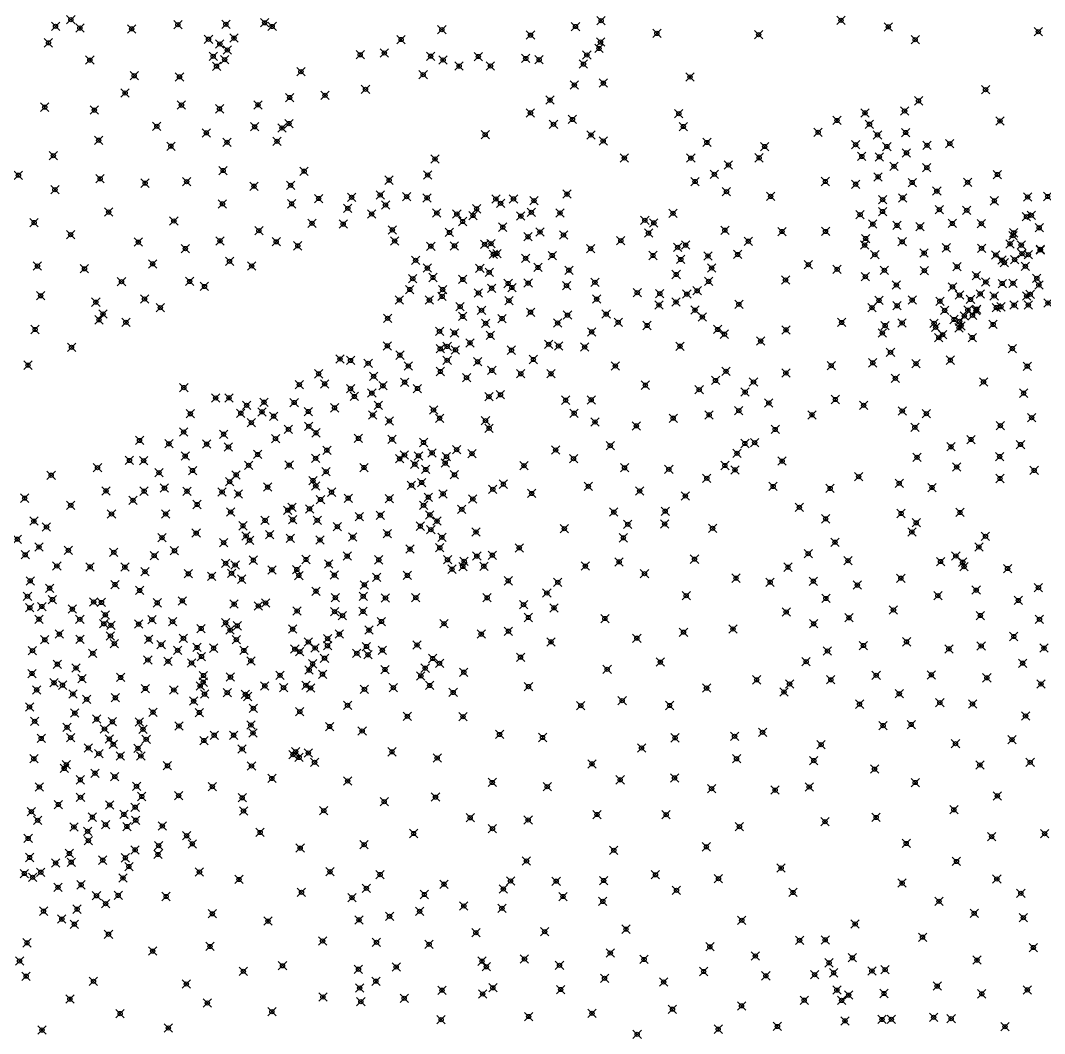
# Model space of a CAD drawing. Header units: millimetres. Extents: x 476859 to 479474, y 2367368 to 2370543.
# Drawn here: x 478236.4 to 478726.1, y 2369322.9 to 2369807.4 of the extents above; entities that cross this region are included whole.
import ezdxf

# ---------------------------------------------------------------- set-up
doc = ezdxf.new("R2010")
doc.units = ezdxf.units.MM
doc.header["$PDMODE"] = 35
doc.header["$PDSIZE"] = 2

msp = doc.modelspace()

# ---------------------------------------------------------------- linework, layer by layer
for p in [(478260.502, 2369807.725, 14.05), (478311.697, 2369805.344, 13.88), (478334.644, 2369805.544, 13.876), (478353.175, 2369806.246, 13.73), (478514.086, 2369807.266, 16.639), (478628.769, 2369807.406, 15.16), (478253.187, 2369804.542, 14.01), (478264.819, 2369803.717, 13.962), (478289.597, 2369803.33, 13.944), (478356.782, 2369804.49, 14.842), (478437.903, 2369802.927, 14.213), (478480.314, 2369800.341, 15.089), (478501.82, 2369804.447, 16.254), (478540.749, 2369801.166, 15.972), (478589.386, 2369800.576, 15.03), (478651.381, 2369804.303, 16.59), (478723.109, 2369802.013, -0.163), (478249.82, 2369796.664, 13.658), (478326.33, 2369798.374, 13.185), (478331.735, 2369796.1, 13.153), (478338.521, 2369798.918, 13.28), (478418.445, 2369798.223, 13.565), (478513.791, 2369797.022, 16.458), (478664.252, 2369798.168, 16.56), (478335.343, 2369793.247, 13.205), (478398.871, 2369790.95, 13.525), (478410.403, 2369791.798, 13.62), (478507.247, 2369790.841, 16.181), (478513.056, 2369793.989, 16.496), (478269.599, 2369788.387, 13.95), (478328.594, 2369790.191, 13.365), (478334.094, 2369788.625, 13.279), (478432.593, 2369790.259, 15.732), (478438.524, 2369788.462, 16.086), (478455.388, 2369790.12, 13.69), (478478.039, 2369789.194, 14.98), (478484.432, 2369788.578, 15.22), (478505.64, 2369786.491, 16.329), (478290.822, 2369780.928, 13.867), (478330.175, 2369785.476, 13.326), (478370.527, 2369782.869, 13.487), (478428.986, 2369781.471, 14.23), (478446.167, 2369785.54, 14.52), (478461.151, 2369785.601, 14.72), (478312.467, 2369780.388, 13.02), (478501.267, 2369776.465, 16.643), (478515.145, 2369777.41, 16.21), (478556.565, 2369780.323, 16.177), (478286.474, 2369772.7, 13.119), (478382.046, 2369771.565, 14.02), (478401.405, 2369774.43, 14.11), (478697.915, 2369774.284, 17.22), (478313.389, 2369766.898, 13.164), (478350.003, 2369767.002, 13.144), (478365.138, 2369770.491, 13.217), (478489.614, 2369769.263, 15.659), (478665.852, 2369768.931, 17.11), (478248.037, 2369765.906, 13.22), (478271.711, 2369764.498, 13.545), (478331.625, 2369765.103, 13.322), (478480.262, 2369763.162, 15.967), (478551.209, 2369762.785, 16.026), (478640.282, 2369763.167, 16.67), (478659.186, 2369764.056, 16.943), (478301.611, 2369756.717, 13.431), (478348.438, 2369756.514, 13.341), (478364.811, 2369758.049, 13.345), (478491.312, 2369757.702, 16.304), (478500.348, 2369760.017, 16.222), (478553.418, 2369756.627, 15.435), (478626.873, 2369759.547, 16.654), (478642.364, 2369757.757, 16.689), (478704.819, 2369759.309, 17.888), (478325.277, 2369753.595, 13.294), (478361.516, 2369755.926, 13.365), (478458.66, 2369752.74, 15.67), (478509.267, 2369752.568, 16.01), (478617.845, 2369753.875, 16.615), (478646.226, 2369752.624, 17.009), (478659.691, 2369753.75, 17.531), (478273.824, 2369750.08, 13.303), (478308.344, 2369747.234, 13.302), (478335.18, 2369749.055, 13.457), (478359.119, 2369749.588, 13.519), (478515.077, 2369749.72, 16.115), (478564.646, 2369749.021, 15.87), (478592.255, 2369747.062, 16.98), (478635.763, 2369747.937, 16.78), (478650.688, 2369747.079, 17.624), (478669.877, 2369747.678, 18.13), (478680.787, 2369748.475, 17.835), (478252.113, 2369742.685, 13.223), (478525.208, 2369741.588, 16.167), (478589.629, 2369741.667, 16.267), (478638.711, 2369742.327, 17.565), (478647.134, 2369742.133, 16.951), (478660.075, 2369744.051, 18.051), (478434.609, 2369741.136, 15.22), (478556.973, 2369741.526, 15.277), (478574.96, 2369738.257, 16.134), (478654.115, 2369737.609, 18.534), (478669.791, 2369736.996, 18.25), (478235.444, 2369733.355, 13.146), (478333.322, 2369735.593, 13.362), (478372.056, 2369735.262, 13.6), (478431.168, 2369733.446, 15.875), (478568.183, 2369733.753, 15.679), (478646.525, 2369732.575, 18.496), (478703.575, 2369733.668, 18.24), (478274.51, 2369731.661, 13.363), (478296.034, 2369729.561, 13.351), (478315.887, 2369730.299, 13.46), (478348.125, 2369728.103, 13.549), (478365.637, 2369728.542, 13.74), (478412.706, 2369730.995, 15.25), (478559.004, 2369730.317, 15.359), (478621.259, 2369730.349, 15.957), (478635.806, 2369729.038, 17.705), (478662.826, 2369729.859, 18.3), (478689.323, 2369729.987, 18.286), (478252.901, 2369726.465, 13.39), (478378.981, 2369722.213, 14.259), (478394.761, 2369722.801, 15.26), (478408.451, 2369723.879, 15.399), (478421.059, 2369723.13, 15.875), (478430.852, 2369722.525, 15.791), (478472.175, 2369722.024, 16.008), (478497.791, 2369724.307, 15.883), (478573.997, 2369725.458, 15.72), (478595.127, 2369723.22, 15.992), (478658.27, 2369722.531, 18.17), (478674.61, 2369725.743, 18.39), (478718.012, 2369722.956, 18.64), (478727.611, 2369723.18, 18.831), (478333.011, 2369719.653, 13.607), (478366.091, 2369719.671, 14.124), (478392.928, 2369717.553, 15.148), (478411.004, 2369719.084, 15.594), (478454.563, 2369717.276, 15.701), (478463.762, 2369721.969, 15.883), (478466.001, 2369719.922, 16.057), (478481.96, 2369721.178, 15.946), (478648.696, 2369721.659, 17.939), (478702.071, 2369721.109, 18.532), (478278.566, 2369715.728, 13.52), (478404.364, 2369714.788, 15.818), (478435.489, 2369715.275, 15.783), (478445.081, 2369714.769, 15.649), (478452.831, 2369714.07, 15.674), (478475.675, 2369713.796, 15.981), (478480.692, 2369715.62, 16.019), (478494.394, 2369715.29, 16.065), (478548.435, 2369715.098, 16.701), (478637.906, 2369714.458, 17.983), (478648.645, 2369715.995, 18.392), (478675.767, 2369716.87, 18.51), (478688.909, 2369716.577, 18.48), (478717.459, 2369713.548, 18.744), (478719.775, 2369714.192, 18.918), (478242.95, 2369710.701, 13.284), (478309.765, 2369711.477, 13.63), (478375.86, 2369710.354, 14.907), (478390.742, 2369709.966, 16.391), (478447.841, 2369711.227, 15.777), (478467.052, 2369708.512, 15.787), (478534.971, 2369711.757, 16.793), (478539.25, 2369710.554, 16.779), (478643.978, 2369709.963, 18.605), (478655.565, 2369709.353, 18.534), (478666.523, 2369708.714, 18.796), (478682.02, 2369710.275, 18.654), (478695.886, 2369710.182, 18.76), (478723.562, 2369708.215, 19.029), (478260.408, 2369704.899, 13.258), (478350.417, 2369706.812, 14.121), (478414.226, 2369707.198, 15.99), (478441.56, 2369705.987, 16.263), (478479.111, 2369703.932, 15.771), (478484.88, 2369706.199, 15.94), (478496.12, 2369704.8, 15.854), (478536.749, 2369705.668, 16.795), (478573.259, 2369707.042, 15.3), (478600.594, 2369706.405, 15.743), (478621.381, 2369706.453, 15.71), (478640.576, 2369703.08, 18.295), (478711.091, 2369704.416, 18.998), (478711.368, 2369705.801, 19.01), (478292.784, 2369701.354, 13.338), (478315.287, 2369698.267, 13.621), (478331.841, 2369701.941, 13.78), (478358.704, 2369701.509, 15.458), (478369.023, 2369699.586, 16.891), (478415.364, 2369701.882, 16.013), (478432.653, 2369699.41, 17.219), (478443.95, 2369699.571, 16.263), (478458.419, 2369700.291, 15.895), (478461.43, 2369700.654, 15.902), (478509.097, 2369698.236, 16.772), (478523.473, 2369702.056, 16.687), (478550.685, 2369698.856, 15.727), (478554.489, 2369699.94, 15.732), (478584.494, 2369701.774, 15.681), (478640.061, 2369699.944, 15.81), (478658.022, 2369701.53, 15.908), (478679.198, 2369698.625, 18.971), (478695.977, 2369698.425, 19.18), (478709.609, 2369700.512, 19.103), (478714.973, 2369699.946, 19.132), (478724.056, 2369697.564, 19.077), (478724.081, 2369697.928, 19.047), (478425.388, 2369692.626, 16.389), (478462.563, 2369695.587, 15.929), (478464.253, 2369695.912, 15.901), (478477.988, 2369693.628, 15.936), (478490.704, 2369694.942, 15.857), (478538.865, 2369694.962, 15.758), (478552.15, 2369693.066, 16.028), (478565.216, 2369694.711, 15.179), (478579.369, 2369695.47, 15.413), (478644.961, 2369695.35, 15.903), (478668.521, 2369696.091, 18.973), (478702.795, 2369695.22, 19.253), (478705.783, 2369692.746, 19.22), (478711.797, 2369692.959, 19.227), (478715.338, 2369695.821, 19.15), (478718.358, 2369695.388, 19.097), (478244.541, 2369689.9, 13.569), (478267.019, 2369688.612, 13.89), (478299.66, 2369690.957, 13.517), (478336.399, 2369692.188, 15.367), (478347.004, 2369689.935, 16.926), (478430.997, 2369688.942, 16.345), (478456.072, 2369688.832, 15.904), (478483.884, 2369689.254, 15.844), (478498.654, 2369687.938, 15.826), (478566.96, 2369688.968, 15.148), (478613.177, 2369690.585, 15.698), (478626.924, 2369688.376, 15.66), (478649.501, 2369687.876, 19.053), (478668.656, 2369687.742, 19.1), (478684.306, 2369689.628, 19.12), (478706.883, 2369691.524, 19.247), (478716.936, 2369689.76, 19.201), (478424, 2369683.919, 15.649), (478433.652, 2369684.436, 15.741), (478447.927, 2369683.516, 15.723), (478460.577, 2369686.884, 15.924), (478549.958, 2369685.875, 15.57), (478602.264, 2369683.278, 15.631), (478640.391, 2369684.831, 15.853), (478693.477, 2369685.316, 19.378), (478722.386, 2369684.068, 19.25), (478284.742, 2369682.446, 14.109), (478317.356, 2369682.563, 15.457), (478324.412, 2369680.148, 15.35), (478422.585, 2369678.696, 15.665), (478438.275, 2369678.664, 15.737), (478461.704, 2369679.304, 15.787), (478469.626, 2369681.571, 15.77), (478471.409, 2369679.631, 15.786), (478479.184, 2369681.751, 15.711), (478497.547, 2369680.511, 15.765), (478511.111, 2369682.151, 16.043), (478560.007, 2369678.085, 15.564), (478565.482, 2369682.568, 15.317), (478655.207, 2369680.839, 19.079), (478682.09, 2369679.941, 19.18), (478698.012, 2369682.307, 19.467), (478705.862, 2369681.551, 19.36), (478711.048, 2369681.632, 19.313), (478723.39, 2369680.889, 19.074), (478246.081, 2369675.699, 13.935), (478295.761, 2369674.17, 15.095), (478417.6, 2369673.659, 15.603), (478431.967, 2369673.643, 15.677), (478438.04, 2369675.393, 15.699), (478455.431, 2369677.038, 15.764), (478469.991, 2369673.377, 15.676), (478511.942, 2369674.11, 15.443), (478531.354, 2369677.195, 15.556), (478542.127, 2369676.706, 15.48), (478555.067, 2369676.493, 15.584), (478646.927, 2369673.484, 19.152), (478662.818, 2369673.623, 18.977), (478676.072, 2369673.085, 19.247), (478685.444, 2369676.034, 19.432), (478690.699, 2369673.932, 19.358), (478695.332, 2369676.594, 19.289), (478702.017, 2369675.571, 19.373), (478717.583, 2369675.617, 19.112), (478719.229, 2369676.37, 18.97), (478272.468, 2369672.643, 14.153), (478303.292, 2369669.989, 15.155), (478446.664, 2369670.501, 15.751), (478456.874, 2369668.766, 15.677), (478541.734, 2369671.264, 15.313), (478549.89, 2369672.704, 15.344), (478558.937, 2369668.852, 15.379), (478579.951, 2369671.607, 15.01), (478643.636, 2369670.006, 15.71), (478655.605, 2369670.93, 19.19), (478678.379, 2369668.702, 19.243), (478689.456, 2369668.856, 19.343), (478693.364, 2369668.543, 19.314), (478693.623, 2369669.262, 19.363), (478703.069, 2369670.073, 19.39), (478705.314, 2369670.417, 19.423), (478711.558, 2369671.247, 19.281), (478718.358, 2369671.276, 19.218), (478727.776, 2369672.235, 18.779), (478273.957, 2369664.201, 15.12), (478275.857, 2369666.994, 14.475), (478411.992, 2369664.943, 15.547), (478447.845, 2369665.801, 15.787), (478466.722, 2369664.794, 15.497), (478480.333, 2369667.854, 15.49), (478497.993, 2369666.465, 15.378), (478516.49, 2369666.943, 15.512), (478562.468, 2369665.544, 15.367), (478682.842, 2369664.353, 18.534), (478685.483, 2369663.449, 19.412), (478687.767, 2369666.046, 19.403), (478691.691, 2369666.315, 19.273), (478243.42, 2369659.57, 14.43), (478286.85, 2369662.988, 14.902), (478436.817, 2369658.714, 15.666), (478458.864, 2369662.514, 15.492), (478493.274, 2369662.683, 15.293), (478509.574, 2369658.418, 15.212), (478522.242, 2369662.971, 15.446), (478536.079, 2369661.489, 15.21), (478569.772, 2369659.597, 15.446), (478602.51, 2369659.386, 15.454), (478629.086, 2369662.955, 15.63), (478649.878, 2369661.45, 18.135), (478658.014, 2369662.671, 18.247), (478673.292, 2369662.524, 18.968), (478674.018, 2369660.622, 19.352), (478685.215, 2369660.366, 18.44), (478686.114, 2369661.294, 19.432), (478701.528, 2369661.999, 14.58), (478443.963, 2369657.951, 15.552), (478461.14, 2369656.743, 15.467), (478573.046, 2369657.336, 14.998), (478590.355, 2369654.035, 15.33), (478648.518, 2369657.907, 15.6), (478675.536, 2369655.638, 19.072), (478677.383, 2369657.08, 17.625), (478691.509, 2369655.716, 19.321), (478260.836, 2369651.018, 15.106), (478411.854, 2369651.748, 15.473), (478437.133, 2369650.36, 15.482), (478440.46, 2369651.487, 15.454), (478444.43, 2369649.817, 15.379), (478451.352, 2369653.182, 15.472), (478471.199, 2369649.693, 15.432), (478488.997, 2369652.487, 15.121), (478493.734, 2369651.716, 15.281), (478506.208, 2369651.183, 15.129), (478551.817, 2369651.592, 15.19), (478652.445, 2369648.683, 15.49), (478710.719, 2369650.445, 14.5), (478389.195, 2369645.454, 15.594), (478394.258, 2369644.77, 15.57), (478417.851, 2369647.296, 15.351), (478440.459, 2369644.798, 15.408), (478455.022, 2369644.155, 15.429), (478481.658, 2369645.235, 15.087), (478643.968, 2369643.638, 15.45), (478681.041, 2369644.905, 15.01), (478240.008, 2369642.523, 15.503), (478402.681, 2369643.401, 15.335), (478421.861, 2369642.099, 15.418), (478437.2, 2369639.484, 15.348), (478461.821, 2369640.01, 15.247), (478520.882, 2369642.108, 15.11), (478573.755, 2369639.562, 15.131), (478602.435, 2369638.756, 15.319), (478624.087, 2369642.269, 15.433), (478664.62, 2369643.223, 15.437), (478717.837, 2369642.018, 14.56), (478379.036, 2369638.379, 15.218), (478405.332, 2369637.15, 15.271), (478420.163, 2369634.357, 15.293), (478449.712, 2369636.565, 15.345), (478475.664, 2369638.414, 15.069), (478490.122, 2369638.417, 15.12), (478568.795, 2369635.208, 14.937), (478586.94, 2369634.464, 14.67), (478654.781, 2369636.231, 15.4), (478696.927, 2369634.506, 14.53), (478314.538, 2369631.794, 15.035), (478369.762, 2369633.218, 15.185), (478381.903, 2369633.56, 15.312), (478394.258, 2369631.238, 15.286), (478404.435, 2369629.14, 15.249), (478409.738, 2369632.664, 15.184), (478426.254, 2369631.34, 15.339), (478535.204, 2369632.961, 15.01), (478560.952, 2369630.8, 15.142), (478582.944, 2369629.629, 14.696), (478716.145, 2369629.134, 14.55), (478329.795, 2369626.849, 15.047), (478336.14, 2369626.864, 15.089), (478352.86, 2369624.791, 15.219), (478367.301, 2369624.637, 15.117), (478396.103, 2369627.553, 15.244), (478460.419, 2369627.481, 14.886), (478465.949, 2369628.353, 14.98), (478497.103, 2369625.779, 14.96), (478509.328, 2369625.926, 14.984), (478594.255, 2369624.432, 14.96), (478626.1, 2369626.092, 15.24), (478317.661, 2369619.269, 14.9), (478341.787, 2369619.553, 15.052), (478344.58, 2369623.312, 15.066), (478351.892, 2369620.188, 14.871), (478374.072, 2369620.326, 15.038), (478386.607, 2369622.115, 15.236), (478407.565, 2369623.269, 15.148), (478433.945, 2369621.082, 15.429), (478501.172, 2369619.522, 15.052), (478579.902, 2369620.793, 14.7), (478639.589, 2369623.343, 15.26), (478658.069, 2369620.614, 15.36), (478669.551, 2369619.292, 15.074), (478346.788, 2369615.042, 15.028), (478357.474, 2369618.117, 15.03), (478404.831, 2369618.7, 15.117), (478412.835, 2369615.824, 15.095), (478436.85, 2369617.164, 15.056), (478458.785, 2369615.946, 15.18), (478511.138, 2369615.357, 15.072), (478548.546, 2369617.141, 14.99), (478565.711, 2369618.749, 15.027), (478614.938, 2369618.759, 15.21), (478719.923, 2369617.435, 14.57), (478314.47, 2369610.556, 15.127), (478333.576, 2369609.513, 15.181), (478364.556, 2369611.812, 15.144), (478374.299, 2369613.262, 15.076), (478377.707, 2369610.153, 14.976), (478460.51, 2369612.352, 14.928), (478530.912, 2369613.476, 14.981), (478597.308, 2369611.781, 15.033), (478664.094, 2369612.786, 15.33), (478704.973, 2369613.585, 14.56), (478293.367, 2369606.517, 14.873), (478307.408, 2369604.908, 15.053), (478325.493, 2369604.757, 15.116), (478358.387, 2369607.401, 15.092), (478398.03, 2369607.488, 14.909), (478414.028, 2369607.038, 14.91), (478429.177, 2369605.537, 14.782), (478582.805, 2369605.064, 14.596), (478587.499, 2369605.481, 14.719), (478690.932, 2369606.946, 14.5), (478714.613, 2369604.548, 14.52), (478335.86, 2369603.378, 15.057), (478349.847, 2369599.806, 16.199), (478382.948, 2369601.853, 15.041), (478420.02, 2369599.564, 14.855), (478433.256, 2369600.571, 14.846), (478445.007, 2369602.08, 14.814), (478452.337, 2369600.201, 14.849), (478492.344, 2369601.981, 15.065), (478518.445, 2369604.018, 14.971), (478579.071, 2369600.351, 14.526), (478681.35, 2369603.476, 15.066), (478288.536, 2369596.958, 14.98), (478295.369, 2369596.86, 14.791), (478315.211, 2369599.031, 15.188), (478364.915, 2369594.726, 15.038), (478377.593, 2369597.975, 14.954), (478417.775, 2369597.745, 14.875), (478424.973, 2369595.138, 14.668), (478426.751, 2369599.141, 14.596), (478439.538, 2369595.663, 14.678), (478440.116, 2369598.734, 14.788), (478500.902, 2369597.802, 15.086), (478600.631, 2369596.617, 14.61), (478665.114, 2369598.437, 15.2), (478704.679, 2369598.796, 14.51), (478251.105, 2369589.872, 15.148), (478273.262, 2369593.529, 15.08), (478302.642, 2369591.079, 14.902), (478318.709, 2369592.135, 15.064), (478339.552, 2369590.056, 16.561), (478345.515, 2369594.595, 16.199), (478382.591, 2369591.57, 15.036), (478400.721, 2369593.569, 14.903), (478430.216, 2369592.658, 14.683), (478443.944, 2369590.091, 14.629), (478477.205, 2369594.468, 14.87), (478525.278, 2369593.433, 14.872), (478546.453, 2369592.716, 14.766), (478573.263, 2369594.543, 14.609), (478578.081, 2369592.429, 14.504), (478684.08, 2369593.793, 14.47), (478721.151, 2369592.189, 14.55), (478336.466, 2369586.809, 15.959), (478376.28, 2369587.326, 15.048), (478423.385, 2369585.044, 14.722), (478428.277, 2369586.396, 14.646), (478467.307, 2369585.612, 14.833), (478564.608, 2369588.366, 14.607), (478637.23, 2369589.205, 29.832), (478656.603, 2369586.012, 15.26), (478704.774, 2369588.327, 14.54), (478277.343, 2369582.38, 14.93), (478295.548, 2369582.255, 14.878), (478305.259, 2369583.731, 14.779), (478316.057, 2369582.221, 14.917), (478332.829, 2369581.876, 15.25), (478340.597, 2369580.924, 15.25), (478354.626, 2369584.206, 15.073), (478377.623, 2369584.718, 15.036), (478385.165, 2369581.783, 14.986), (478438.506, 2369580.974, 14.535), (478462.262, 2369583.143, 14.748), (478480.888, 2369581.163, 14.879), (478507.968, 2369584.596, 14.781), (478532.503, 2369582.323, 14.88), (478596.314, 2369584.514, 14.498), (478623.565, 2369583.568, 14.88), (478672.311, 2369584.002, 15.4), (478238.463, 2369578.917, 15.27), (478260.471, 2369575.453, 14.991), (478290.252, 2369577.893, 15.475), (478320.904, 2369575.88, 14.893), (478379.896, 2369578.255, 15.012), (478393.153, 2369578.896, 14.913), (478412.848, 2369578.71, 14.682), (478429.184, 2369575.509, 14.666), (478431.464, 2369579.362, 14.602), (478452.7, 2369578.54, 14.892), (478554.324, 2369579.922, 14.606), (478279.954, 2369571.331, 14.798), (478305.854, 2369571.341, 14.907), (478336.959, 2369572.315, 15.072), (478364.245, 2369573.151, 15.107), (478366.257, 2369574.577, 15.081), (478374.656, 2369573.781, 15.067), (478408.52, 2369570.745, 14.756), (478432.152, 2369570.906, 14.807), (478447.433, 2369573.57, 14.716), (478520.134, 2369572.241, 14.844), (478544.708, 2369572.662, 14.78), (478608.888, 2369574.545, 14.442), (478657.519, 2369571.577, 17.508), (478685.668, 2369572.069, 14.52), (478242.83, 2369567.924, 15.11), (478342.866, 2369565.689, 15.062), (478353.388, 2369568.276, 15.074), (478366.556, 2369568.591, 15.007), (478378.333, 2369568.325, 15.046), (478387.966, 2369565.314, 14.944), (478398.496, 2369570.058, 14.859), (478427.62, 2369565.525, 14.468), (478435.62, 2369567.96, 14.537), (478526.815, 2369566.38, 14.813), (478544.483, 2369566.561, 14.598), (478621.464, 2369569.026, 14.76), (478664.736, 2369567.131, 17.367), (478248.864, 2369565.124, 15.03), (478320.443, 2369562.189, 14.783), (478344.308, 2369560.805, 14.882), (478355.604, 2369561.478, 14.888), (478411.889, 2369561.891, 14.71), (478432.644, 2369563.878, 14.53), (478454.275, 2369562.701, 14.731), (478496.47, 2369564.336, 14.699), (478567.378, 2369564.462, 14.33), (478662.685, 2369562.751, 17.024), (478697.845, 2369560.686, 14.683), (478234.891, 2369559.296, 14.752), (478245.289, 2369555.555, 14.993), (478304.068, 2369560.051, 14.782), (478333.598, 2369557.633, 14.89), (478345.984, 2369558.786, 15.033), (478365.399, 2369559.721, 15.009), (478379.659, 2369558.92, 14.974), (478395.317, 2369560.284, 14.9), (478437.928, 2369560.165, 14.602), (478524.702, 2369559.94, 14.833), (478625.88, 2369557.862, 14.67), (478694.715, 2369555.571, 14.575), (478238.705, 2369551.838, 14.835), (478259.321, 2369553.999, 14.977), (478281.059, 2369553.046, 14.837), (478300.388, 2369551.397, 14.684), (478310.061, 2369553.766, 14.704), (478392.66, 2369551.196, 14.761), (478422.659, 2369554.556, 14.742), (478436.92, 2369555.182, 14.58), (478454.639, 2369551.189, 14.614), (478462.038, 2369551.634, 14.795), (478474.924, 2369555.155, 14.848), (478613.104, 2369552.355, 14.26), (478683.685, 2369551.229, 16.685), (478253.809, 2369546.444, 14.833), (478269.722, 2369546.056, 14.923), (478286.351, 2369545.934, 14.539), (478334.561, 2369547.767, 14.836), (478339.093, 2369546.986, 14.832), (478347.761, 2369549.264, 14.937), (478372.983, 2369549.589, 15.021), (478383.822, 2369547.387, 14.88), (478407.766, 2369549.431, 14.696), (478440.627, 2369549.469, 14.518), (478447.985, 2369546.214, 14.621), (478448.578, 2369548.698, 14.614), (478458.02, 2369546.351, 14.858), (478506.555, 2369546.421, 14.739), (478522.685, 2369548.458, 14.791), (478558.723, 2369549.745, 14.23), (478603.442, 2369545.919, 14.216), (478632.156, 2369549.014, 14.43), (478676.371, 2369548.604, 14.51), (478687.003, 2369548.308, 16.199), (478687.57, 2369546.133, 16.175), (478296.004, 2369543.752, 14.621), (478316.701, 2369542.753, 14.621), (478327.814, 2369541.602, 14.597), (478337.348, 2369542.993, 14.79), (478356.642, 2369544.632, 14.908), (478368.56, 2369544.77, 14.914), (478369.531, 2369541.924, 14.855), (478386.476, 2369542.127, 14.919), (478406.749, 2369541.087, 14.627), (478421.383, 2369541.972, 14.605), (478442.761, 2369544.961, 14.566), (478534.82, 2369542.843, 14.063), (478708.438, 2369545.245, 14.45), (478241.089, 2369539.356, 14.834), (478281.614, 2369537.59, 14.916), (478342.186, 2369540.178, 14.782), (478400.821, 2369537.449, 14.719), (478469.647, 2369539.385, 14.654), (478493.358, 2369538.671, 14.654), (478578.596, 2369540.655, 14.148), (478594.882, 2369538.73, 14.293), (478615.52, 2369539.213, 14.082), (478636.608, 2369537.349, 14.15), (478657.385, 2369540.637, 14.32), (478723.173, 2369536.08, 14.48), (478239.792, 2369531.952, 14.832), (478250.387, 2369535.845, 14.838), (478293.456, 2369534.777, 14.473), (478377.745, 2369534.425, 14.619), (478386.981, 2369531.341, 14.851), (478400.313, 2369531.971, 14.731), (478410.952, 2369531.166, 14.514), (478425.448, 2369531.311, 14.539), (478459.558, 2369531.269, 14.657), (478488.11, 2369533.598, 14.712), (478554.762, 2369532.321, 14.207), (478675.109, 2369532.27, 14.32), (478693.404, 2369534.938, 14.42), (478240.889, 2369526.489, 14.768), (478246.647, 2369527.099, 14.745), (478251.698, 2369530.417, 14.735), (478271.424, 2369529.264, 14.789), (478275.13, 2369529.048, 14.665), (478301.813, 2369528.857, 14.484), (478313.838, 2369529.801, 14.406), (478338.573, 2369528.232, 14.984), (478350.195, 2369527.365, 14.829), (478353.652, 2369528.803, 14.781), (478476.999, 2369527.954, 14.602), (478491.512, 2369526.448, 14.583), (478621.554, 2369530.948, 13.97), (478713.573, 2369529.997, 14.43), (478261.191, 2369525.864, 14.655), (478277.006, 2369523.103, 14.445), (478368.724, 2369524.952, 14.529), (478386.636, 2369524.642, 14.632), (478390.378, 2369522.69, 14.594), (478400.224, 2369524.759, 14.561), (478479.282, 2369521.84, 14.552), (478515.866, 2369521.337, 13.958), (478602.571, 2369524.451, 14.1), (478632.629, 2369521.708, 13.88), (478653.845, 2369525.442, 14.27), (478695.397, 2369522.781, 14.32), (478245.319, 2369521.037, 14.767), (478264.811, 2369520.938, 14.552), (478276.289, 2369518.854, 14.52), (478279.727, 2369518.116, 14.461), (478292.94, 2369518.689, 14.444), (478299.262, 2369520.833, 14.774), (478309.163, 2369519.843, 14.319), (478322.806, 2369516.571, 14.441), (478334.542, 2369519.341, 15.167), (478340.077, 2369517.862, 15.664), (478409.017, 2369519.906, 14.477), (478438.944, 2369518.874, 14.524), (478577.167, 2369516.33, 13.776), (478615.725, 2369518.838, 14.13), (478723.671, 2369520.978, 14.32), (478255.031, 2369513.889, 14.667), (478264.866, 2369511.454, 14.541), (478279.466, 2369513.019, 14.596), (478297.764, 2369511.476, 14.355), (478314.344, 2369511.865, 14.513), (478336.687, 2369515.823, 15.605), (478366.615, 2369516.285, 14.512), (478383.338, 2369511.726, 14.599), (478388.873, 2369513.897, 14.501), (478403.106, 2369515.804, 14.48), (478456.757, 2369513.909, 14.535), (478469.749, 2369515.303, 14.524), (478531.15, 2369511.928, 13.9), (478553.468, 2369514.81, 13.93), (478711.414, 2369512.766, 14.28), (478248.052, 2369511.178, 14.641), (478281.286, 2369509.351, 14.575), (478303.699, 2369508.821, 14.382), (478320.865, 2369507.53, 14.495), (478328.822, 2369507.186, 14.433), (478339.624, 2369511.24, 15.628), (478367.614, 2369506.715, 14.647), (478374.07, 2369510.161, 14.565), (478377.323, 2369507.235, 14.559), (478383.272, 2369508.341, 14.573), (478401.871, 2369507.964, 14.391), (478426.002, 2369508.723, 14.428), (478490.086, 2369510.187, 13.827), (478639.496, 2369508.433, 13.68), (478660.132, 2369510.207, 14.24), (478680.38, 2369506.85, 14.16), (478695.802, 2369508.231, 14.19), (478725.83, 2369507.203, 14.22), (478242.151, 2369505.997, 14.641), (478271, 2369504.725, 14.594), (478311.578, 2369506.164, 14.414), (478322.968, 2369503.182, 14.439), (478343.26, 2369506.095, 14.989), (478369.97, 2369505.52, 14.563), (478381.805, 2369502.377, 14.425), (478397.251, 2369504.728, 14.416), (478402.589, 2369504.03, 14.423), (478409.436, 2369506.194, 14.589), (478433.507, 2369502.233, 14.464), (478475.554, 2369502.845, 14.11), (478622.292, 2369505.821, 13.8), (478254.038, 2369499.503, 14.508), (478262.982, 2369497.73, 14.565), (478297.327, 2369501.556, 14.477), (478306.96, 2369500.893, 14.378), (478318.233, 2369500.065, 14.457), (478346.588, 2369501.113, 14.348), (478376.163, 2369499.691, 14.433), (478410.698, 2369496.951, 14.535), (478429.945, 2369497.61, 14.268), (478436.812, 2369499.894, 14.528), (478516.974, 2369497.088, 13.84), (478542.381, 2369500.504, 13.64), (478612.087, 2369500.738, 13.912), (478715.643, 2369499.989, 14.15), (478241.93, 2369495.049, 14.551), (478265.854, 2369492.651, 14.455), (478284.308, 2369493.174, 14.393), (478323.916, 2369494.101, 14.451), (478336.827, 2369493.331, 14.476), (478360.531, 2369494.18, 14.388), (478374.457, 2369496.689, 14.437), (478380.874, 2369494.719, 14.338), (478427.839, 2369493.915, 14.415), (478448.403, 2369495.661, 14.428), (478588.467, 2369492.034, 13.881), (478623.908, 2369492.05, 13.78), (478645.592, 2369494.158, 13.8), (478671.977, 2369494.397, 13.84), (478698.508, 2369492.988, 13.92), (478244.143, 2369487.214, 14.6), (478252.465, 2369490.619, 14.624), (478256.553, 2369489.491, 14.519), (478296.121, 2369487.868, 14.418), (478309.765, 2369487.181, 14.399), (478322.387, 2369489.085, 14.469), (478323.795, 2369490.923, 14.368), (478353.238, 2369489.131, 14.315), (478362.236, 2369488.32, 14.33), (478372.908, 2369489.44, 14.298), (478375.148, 2369488.148, 14.346), (478400.893, 2369487.47, 14.411), (478414.728, 2369488.257, 14.402), (478432.081, 2369489.338, 14.341), (478479.345, 2369488.811, 14.069), (478564.501, 2369488.093, 13.957), (478604.197, 2369490.018, 13.879), (478724.446, 2369490.068, 13.99), (478261.474, 2369485.256, 14.512), (478268.089, 2369482.722, 14.578), (478281.781, 2369483.452, 14.432), (478324.438, 2369485.21, 14.328), (478335.304, 2369485.891, 14.287), (478343.969, 2369485.111, 14.33), (478345.032, 2369484.068, 14.316), (478443.328, 2369486.009, 14.371), (478524.136, 2369482.107, 13.87), (478601.557, 2369486.221, 13.77), (478656.633, 2369485.352, 13.6), (478240.769, 2369479.065, 14.47), (478319.27, 2369481.868, 14.394), (478347.743, 2369478.395, 14.241), (478392.823, 2369479.81, 14.234), (478504.365, 2369479.706, 13.9), (478546.824, 2369479.759, 13.78), (478637.638, 2369480.408, 13.534), (478676.037, 2369481.118, 13.8), (478691.672, 2369480.496, 13.727), (478262.397, 2369476.11, 14.484), (478272.869, 2369473.236, 14.452), (478299.784, 2369476.559, 14.279), (478321.968, 2369476.385, 14.413), (478369.984, 2369476.826, 14.219), (478421.386, 2369474.548, 14.329), (478448.03, 2369474.446, 14.084), (478717.039, 2369474.736, 13.737), (478243.22, 2369472.179, 14.451), (478258.682, 2369469.335, 14.542), (478276.602, 2369468.558, 14.424), (478280.386, 2369471.997, 14.472), (478293.309, 2369471.857, 14.512), (478295.047, 2369468.339, 14.454), (478312.192, 2369469.938, 14.204), (478346.621, 2369470.429, 14.246), (478384.255, 2369469.695, 14.391), (478399.814, 2369467.536, 14.288), (478648.898, 2369470.162, 13.546), (478662.366, 2369470.645, 13.75), (478246.343, 2369464.011, 14.615), (478260.424, 2369464.387, 14.574), (478278.928, 2369463.742, 14.412), (478296.525, 2369463.554, 14.465), (478324.132, 2369463.012, 14.195), (478329.072, 2369465.538, 14.16), (478338.355, 2369465.561, 14.247), (478347.602, 2369466.646, 14.126), (478465.522, 2369465.911, 13.9), (478486.082, 2369464.465, 13.879), (478549.44, 2369464.294, 13.799), (478577.895, 2369464.988, 13.944), (478591.279, 2369466.928, 13.623), (478710.528, 2369463.447, 13.57), (478268.894, 2369459.421, 14.37), (478280.791, 2369461.223, 14.425), (478292.591, 2369459.303, 14.389), (478342.4, 2369458.938, 14.046), (478368.05, 2369457.703, 14.105), (478414.053, 2369457.607, 14.1), (478533.414, 2369459.413, 13.679), (478619.274, 2369461.019, 13.544), (478683.529, 2369461.496, 13.388), (478242.85, 2369454.287, 14.35), (478273.891, 2369456.759, 14.35), (478284.24, 2369455.656, 14.391), (478293.979, 2369455.582, 14.304), (478366.707, 2369456.29, 14.072), (478369.668, 2369454.914, 14.191), (478374.067, 2369457.08, 14.281), (478435.697, 2369454.685, 14.05), (478578.839, 2369454.296, 13.944), (478615.755, 2369453.423, 13.44), (478257.354, 2369449.67, 15.37), (478258.35, 2369451.451, 15.563), (478306.709, 2369450.924, 14.171), (478346.904, 2369450.831, 14.156), (478377.064, 2369452.598, 14.189), (478509.716, 2369451.847, 13.863), (478644.806, 2369449.334, 13.47), (478695.187, 2369451.297, 13.217), (478719.235, 2369452.564, 13.28), (478265.071, 2369444.222, 14.292), (478272.083, 2369447.365, 14.32), (478281.519, 2369445.753, 14.313), (478356.628, 2369444.888, 14.156), (478392.877, 2369443.655, 13.95), (478462.019, 2369442.958, 13.755), (478523.19, 2369444.215, 13.75), (478549.196, 2369445.134, 13.79), (478664.275, 2369442.92, 13.32), (478245.433, 2369440.763, 14.206), (478291.928, 2369441.091, 13.999), (478328.145, 2369440.973, 14.082), (478488.319, 2369440.973, 13.573), (478566.895, 2369439.994, 13.87), (478597.266, 2369439.298, 13.83), (478613.594, 2369440.798, 13.383), (478265.134, 2369435.865, 14.143), (478294.436, 2369436.243, 14.059), (478312.048, 2369436.659, 14.071), (478342.466, 2369435.616, 14.053), (478410.362, 2369433.789, 13.948), (478434.879, 2369435.943, 13.803), (478703.518, 2369436.527, 12.882), (478241.621, 2369428.972, 14.208), (478254.52, 2369432.407, 14.246), (478279.048, 2369432.187, 13.966), (478291.265, 2369431.134, 14.227), (478343.087, 2369429.326, 14.064), (478381.456, 2369429.442, 13.933), (478682.748, 2369429.904, 12.78), (478244.67, 2369424.871, 14.099), (478270.799, 2369426.369, 13.9), (478285.881, 2369427.679, 14.257), (478291.545, 2369424.897, 14.077), (478451.472, 2369426.085, 13.729), (478479.195, 2369424.979, 13.534), (478512.123, 2369427.607, 13.594), (478545.156, 2369427.543, 13.78), (478621.128, 2369424.227, 13.12), (478645.562, 2369426.222, 13.17), (478261.981, 2369421.684, 13.881), (478268.522, 2369419.561, 13.973), (478277.105, 2369422.747, 14.262), (478287.3, 2369421.89, 14.034), (478304.241, 2369422.112, 14.03), (478351.019, 2369419.045, 13.7), (478424.448, 2369418.549, 13.664), (478462.101, 2369420.853, 13.765), (478580.204, 2369421.824, 13.82), (478726.154, 2369418.46, 12.47), (478240.1, 2369416.179, 14.209), (478268.889, 2369415.091, 14.066), (478315.861, 2369417.478, 14.029), (478318.588, 2369413.601, 13.892), (478659.968, 2369413.791, 12.9), (478700.844, 2369417.054, 12.523), (478259.801, 2369409.02, 14.311), (478291.262, 2369410.705, 14.107), (478302.517, 2369412.75, 14.115), (478370.166, 2369411.554, 13.923), (478400.743, 2369413.234, 13.84), (478520.136, 2369410.484, 13.192), (478564.371, 2369412.173, 13.88), (478240.79, 2369407.08, 13.827), (478253.261, 2369404.442, 14.933), (478260.702, 2369404.812, 14.359), (478275.767, 2369405.804, 14.137), (478286.533, 2369406.91, 14.148), (478302.211, 2369408.519, 14.035), (478478.379, 2369405.406, 13.659), (478683.976, 2369405.182, 12.49), (478238.242, 2369399.389, 13.851), (478246.119, 2369400.02, 15.663), (478288.271, 2369402.762, 14.14), (478321.99, 2369400.167, 12.893), (478384.41, 2369400.259, 14.031), (478408.379, 2369398.9, 13.845), (478540.066, 2369398.801, 12.861), (478600.154, 2369402.011, 12.754), (478242.237, 2369397.611, 15.23), (478265.417, 2369394.007, 14.14), (478285.445, 2369397.249, 13.938), (478340.914, 2369396.576, 13.688), (478438.918, 2369394.304, 13.716), (478470.753, 2369395.867, 13.52), (478492.583, 2369395.743, 13.201), (478515.32, 2369396.062, 12.905), (478570.184, 2369396.978, 12.895), (478657.999, 2369394.808, 12.65), (478703.288, 2369396.787, 12.492), (478254.373, 2369392.813, 14.126), (478370.794, 2369390.416, 13.714), (478401.806, 2369392.307, 13.77), (478429.523, 2369389.384, 13.121), (478467.351, 2369391.998, 12.866), (478550.094, 2369391.394, 12.773), (478605.847, 2369390.363, 12.898), (478714.775, 2369389.918, 12.075), (478272.781, 2369388.779, 13.914), (478277.14, 2369384.987, 13.775), (478283.151, 2369388.943, 13.827), (478306.071, 2369388.418, 13.661), (478394.958, 2369387.873, 14.298), (478495.843, 2369388.408, 12.949), (478514.868, 2369386.07, 13.224), (478675.614, 2369386.081, 12.36), (478247.458, 2369381.416, 13.99), (478263.508, 2369382.371, 13.849), (478328.189, 2369380.163, 13.52), (478427.293, 2369381.326, 13.192), (478448.409, 2369383.873, 13.008), (478466.641, 2369382.743, 13.472), (478692.486, 2369380.391, 12.09), (478256.188, 2369377.609, 13.82), (478262.21, 2369375.16, 13.712), (478354.784, 2369376.648, 13.268), (478398.287, 2369377.237, 13.517), (478412.927, 2369378.931, 13.51), (478581.319, 2369377.017, 12.727), (478635.526, 2369375.251, 12.325), (478715.939, 2369378.33, 11.999), (478278.517, 2369370.37, 13.768), (478454.193, 2369371.136, 13.427), (478487.113, 2369371.611, 12.998), (478525.988, 2369372.8, 12.724), (478239.554, 2369366.264, 13.744), (478327.049, 2369364.546, 13.488), (478380.889, 2369367.139, 13.48), (478406.636, 2369366.486, 13.524), (478431.809, 2369365.557, 12.654), (478608.974, 2369367.47, 12.565), (478621.239, 2369367.672, 12.55), (478667.773, 2369368.96, 12.18), (478299.632, 2369362.306, 13.617), (478518.442, 2369361.389, 13.4), (478566.075, 2369364.362, 12.712), (478587.831, 2369359.966, 11.883), (478720.781, 2369364.005, 11.772), (478235.982, 2369357.581, 13.61), (478361.717, 2369355.293, 13.225), (478416.101, 2369354.735, 13.248), (478457.107, 2369357.498, 13.104), (478459.159, 2369354.832, 12.091), (478477.42, 2369358.501, 12.968), (478494.168, 2369355.489, 12.19), (478534.62, 2369358.309, 12.132), (478623.08, 2369356.697, 11.97), (478634.205, 2369359.105, 12.01), (478693.799, 2369358.004, 11.98), (478239.132, 2369350.299, 13.601), (478342.981, 2369352.663, 13.32), (478398.042, 2369353.632, 13.314), (478563.084, 2369352.563, 12.064), (478592.83, 2369350.489, 12.568), (478616.171, 2369351.077, 12.457), (478625.286, 2369351.918, 12.276), (478643.559, 2369352.787, 12.394), (478649.878, 2369353.467, 12.432), (478271.337, 2369347.864, 13.44), (478315.724, 2369346.558, 13.39), (478406.374, 2369347.92, 12.589), (478515.704, 2369349.291, 12.148), (478543.978, 2369347.504, 12.487), (478674.791, 2369345.572, 11.9), (478381.026, 2369340.339, 13.155), (478398.623, 2369344.663, 13.246), (478437.962, 2369343.616, 12.098), (478457.467, 2369341.818, 12.167), (478462.326, 2369344.764, 12.044), (478494.716, 2369343.919, 13.045), (478626.808, 2369343.655, 12.662), (478632.472, 2369341.271, 11.726), (478649.365, 2369342.04, 13.168), (478696.112, 2369341.875, 11.58), (478717.847, 2369343.75, 11.555), (478260.058, 2369339.343, 13.34), (478325.78, 2369337.513, 13.012), (478399.182, 2369338.102, 13.298), (478419.92, 2369339.697, 13.118), (478581.22, 2369336.126, 12.533), (478611.191, 2369338.807, 12.012), (478629.097, 2369338.726, 12.384), (478284.071, 2369332.429, 12.953), (478356.652, 2369333.358, 12.784), (478479.433, 2369331.009, 12.285), (478509.729, 2369332.537, 12.63), (478548.195, 2369334.518, 12.506), (478673.07, 2369330.667, 11.872), (478307.133, 2369325.567, 13.03), (478437.582, 2369329.505, 12.646), (478598.371, 2369326.28, 12.312), (478630.664, 2369328.93, 11.982), (478648.39, 2369329.626, 12.388), (478652.829, 2369329.69, 12.514), (478681.454, 2369330.015, 11.586), (478707.165, 2369326.199, 11.661), (478246.755, 2369324.538, 13.293), (478531.31, 2369322.491, 12.582), (478570.051, 2369324.975, 12.535)]:
    msp.add_point(p)

doc.saveas('drawing.dxf')
